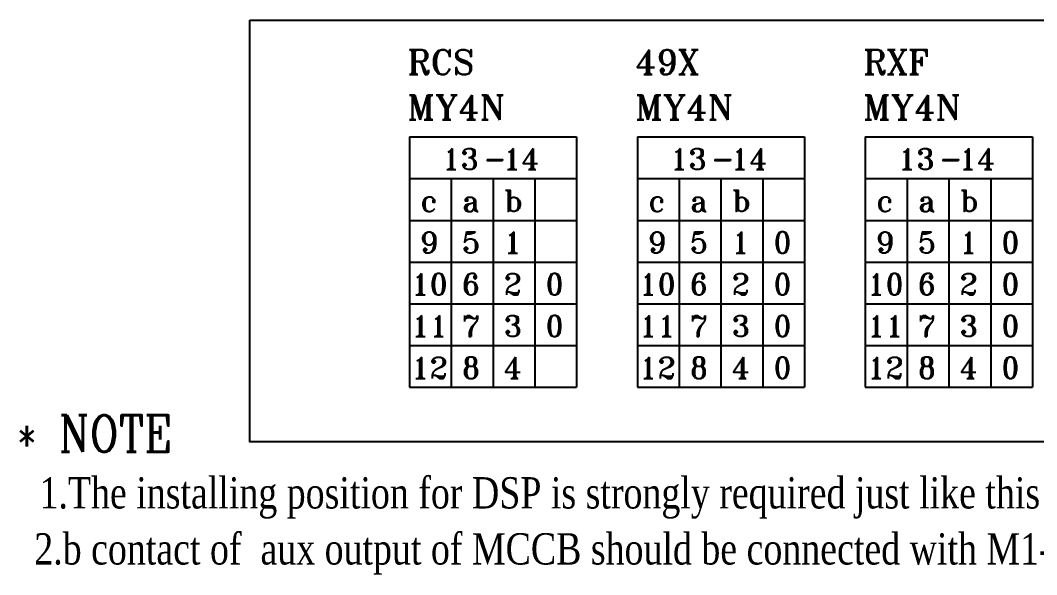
# Model space of a CAD drawing. Header units: millimetres. Extents: x 107 to 2900, y 85 to 3996.
# Drawn here: x 1454.5 to 1612.1, y 1432.6 to 1518.6 of the extents above; entities that cross this region are included whole.
import ezdxf

# ---------------------------------------------------------------- set-up
doc = ezdxf.new("R2010")
doc.units = ezdxf.units.MM
doc.styles.add('ROMANC', font='ROMANC.SHX', dxfattribs={"width": 0.85})
doc.styles.add('SS', font='batang.ttc', dxfattribs={"width": 0.8})
doc.styles.add('STYLE2', font='romant.shx')

msp = doc.modelspace()

# ---------------------------------------------------------------- linework, layer by layer
for p, q in [((1514.875, 1500.548), (1540.788, 1500.548)), ((1514.875, 1500.548), (1514.875, 1461.68)), ((1540.788, 1500.548), (1540.788, 1461.68)), ((1550.21, 1500.548), (1576.122, 1500.548)), ((1550.21, 1500.548), (1550.21, 1461.68)), ((1576.122, 1500.548), (1576.122, 1461.68)), ((1585.545, 1500.548), (1611.457, 1500.548)), ((1585.545, 1500.548), (1585.545, 1461.68)), ((1611.457, 1500.548), (1611.457, 1461.68)), ((1514.875, 1494.07), (1540.788, 1494.07)), ((1521.353, 1494.07), (1521.353, 1461.68)), ((1527.831, 1494.07), (1527.831, 1461.68)), ((1534.309, 1494.07), (1534.309, 1461.68)), ((1550.21, 1494.07), (1576.122, 1494.07)), ((1556.688, 1494.07), (1556.688, 1461.68)), ((1563.166, 1494.07), (1563.166, 1461.68)), ((1569.644, 1494.07), (1569.644, 1461.68)), ((1585.545, 1494.07), (1611.457, 1494.07)), ((1592.023, 1494.07), (1592.023, 1461.68)), ((1598.501, 1494.07), (1598.501, 1461.68)), ((1604.979, 1494.07), (1604.979, 1461.68)), ((1514.875, 1487.592), (1540.788, 1487.592)), ((1550.21, 1487.592), (1576.122, 1487.592)), ((1585.545, 1487.592), (1611.457, 1487.592)), ((1514.875, 1481.114), (1540.788, 1481.114)), ((1550.21, 1481.114), (1576.122, 1481.114)), ((1585.545, 1481.114), (1611.457, 1481.114)), ((1514.875, 1474.636), (1540.788, 1474.636)), ((1550.21, 1474.636), (1576.122, 1474.636)), ((1585.545, 1474.636), (1611.457, 1474.636)), ((1514.875, 1468.158), (1540.788, 1468.158)), ((1550.21, 1468.158), (1576.122, 1468.158)), ((1585.545, 1468.158), (1611.457, 1468.158)), ((1514.875, 1461.68), (1540.788, 1461.68)), ((1550.21, 1461.68), (1576.122, 1461.68)), ((1585.545, 1461.68), (1611.457, 1461.68))]:
    msp.add_line(p, q)
at = {"color": 3}
msp.add_lwpolyline([(1490.139, 1518.644), (1714.154, 1518.644), (1714.154, 1453.212), (1490.139, 1453.212)], close=True, dxfattribs=at)

# ---------------------------------------------------------------- texts
at = {"style": 'STYLE2'}
for s, p in [('RCS', (1514.533, 1510.229)), ('49X', (1549.868, 1510.229)), ('RXF', (1585.202, 1510.229)), ('MY4N', (1514.533, 1503.173)), ('MY4N', (1549.868, 1503.173)), ('MY4N', (1585.202, 1503.173))]:
    msp.add_text(s, height=3.8521, dxfattribs=at).set_placement(p)
at = {"color": 0, "style": 'STYLE2'}
for s, height, p in [('13', 3.2937, (1519.952, 1495.464)), ('14', 3.2937, (1529.384, 1495.464)), ('13', 3.2937, (1555.287, 1495.464)), ('14', 3.2937, (1564.719, 1495.464)), ('13', 3.2937, (1590.622, 1495.464)), ('14', 3.2937, (1600.054, 1495.464)), ('-', 3.294, (1526.341, 1495.464)), ('-', 3.294, (1561.676, 1495.464)), ('-', 3.294, (1597.011, 1495.464)), ('b', 3.294, (1529.485, 1488.986)), ('b', 3.294, (1564.82, 1488.986)), ('b', 3.294, (1600.155, 1488.986)), ('c', 3.294, (1516.529, 1488.986)), ('a', 3.294, (1523.007, 1488.986)), ('c', 3.294, (1551.864, 1488.986)), ('a', 3.294, (1558.342, 1488.986)), ('c', 3.294, (1587.198, 1488.986)), ('a', 3.294, (1593.677, 1488.986)), ('9', 3.294, (1516.529, 1482.508)), ('5', 3.294, (1523.007, 1482.508)), ('1', 3.294, (1529.485, 1482.508)), ('9', 3.294, (1551.864, 1482.508)), ('5', 3.294, (1558.342, 1482.508)), ('1', 3.294, (1564.82, 1482.508)), ('0', 3.294, (1571.298, 1482.508)), ('9', 3.294, (1587.198, 1482.508)), ('5', 3.294, (1593.677, 1482.508)), ('1', 3.294, (1600.155, 1482.508)), ('0', 3.294, (1606.633, 1482.508)), ('10', 3.2937, (1515.173, 1476.03)), ('6', 3.294, (1523.007, 1476.03)), ('2', 3.294, (1529.485, 1476.03)), ('0', 3.294, (1535.963, 1476.03)), ('10', 3.2937, (1550.508, 1476.03)), ('6', 3.294, (1558.342, 1476.03)), ('2', 3.294, (1564.82, 1476.03)), ('0', 3.294, (1571.298, 1476.03)), ('10', 3.2937, (1585.843, 1476.03)), ('6', 3.294, (1593.677, 1476.03)), ('2', 3.294, (1600.155, 1476.03)), ('0', 3.294, (1606.633, 1476.03)), ('11', 3.2937, (1515.173, 1469.552)), ('7', 3.294, (1523.007, 1469.552)), ('3', 3.294, (1529.485, 1469.552)), ('0', 3.294, (1535.963, 1469.552)), ('11', 3.2937, (1550.508, 1469.552)), ('7', 3.294, (1558.342, 1469.552)), ('3', 3.294, (1564.82, 1469.552)), ('0', 3.294, (1571.298, 1469.552)), ('11', 3.2937, (1585.843, 1469.552)), ('7', 3.294, (1593.677, 1469.552)), ('3', 3.294, (1600.155, 1469.552)), ('0', 3.294, (1606.633, 1469.552)), ('12', 3.2937, (1515.173, 1463.074)), ('8', 3.294, (1523.007, 1463.074)), ('4', 3.294, (1529.485, 1463.074)), ('12', 3.2937, (1550.508, 1463.074)), ('8', 3.294, (1558.342, 1463.074)), ('4', 3.294, (1564.82, 1463.074)), ('0', 3.294, (1571.298, 1463.074)), ('12', 3.2937, (1585.843, 1463.074)), ('8', 3.294, (1593.677, 1463.074)), ('4', 3.294, (1600.155, 1463.074)), ('0', 3.294, (1606.633, 1463.074))]:
    msp.add_text(s, height=height, dxfattribs=at).set_placement(p)
at = {"color": 7, "style": 'ROMANC', "width": 0.85}
msp.add_text('* NOTE', height=5.6712, dxfattribs=at).set_placement((1453.927, 1451.672))
at = {"color": 0, "style": 'SS', "width": 0.8}
for s, p in [('1.The installing position for DSP is strongly required just like this diagram', (1457.52, 1442.876)), ('2.b contact of  aux output of MCCB should be connected with M1-M2 in order to confirm MCCB-open-state ', (1456.716, 1434.178))]:
    msp.add_text(s, height=4.86, dxfattribs=at).set_placement(p)

doc.saveas('drawing.dxf')
